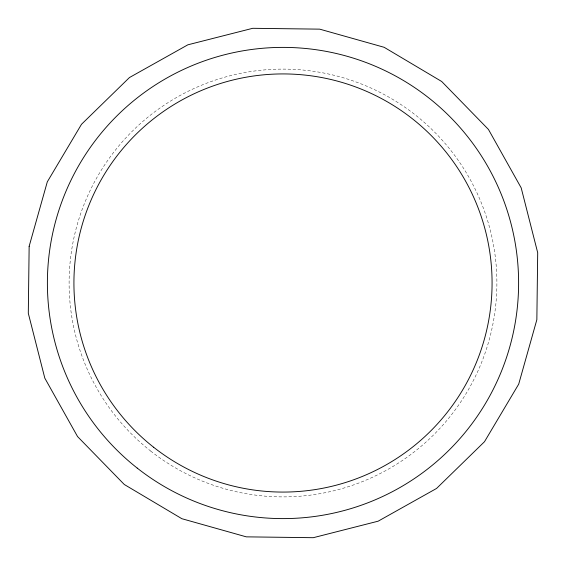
<?xml version="1.0" encoding="UTF-8"?>
<svg xmlns="http://www.w3.org/2000/svg" width="566" height="566" viewBox="0 0 566 566"><rect width="100%" height="100%" fill="white"/><g stroke="black" fill="none" stroke-linecap="round" stroke-linejoin="round"><path stroke-width="0.42" stroke-dasharray="2.83 2.12" d="M150.655 451.031A213.891 213.891 0 0 0 494.691 313.599A213.891 213.891 0 0 0 203.654 84.369A213.891 213.891 0 0 0 150.655 451.031"/><path stroke-width="0.85" d="M29.149 246.302L28.3 313.26L44.813 378.145L77.549 436.556L124.294 484.496L181.856 518.704L246.302 536.851L313.26 537.7L378.145 521.187L436.556 488.451L484.496 441.706L518.704 384.144L536.851 319.698L537.7 252.74L521.187 187.855L488.451 129.444L441.706 81.504L384.144 47.296L319.698 29.149L252.74 28.3L187.855 44.813L129.444 77.549L81.504 124.294L47.296 181.856L29.149 246.302M153.634 447.246A209.073 209.073 0 0 0 489.923 312.913A209.073 209.073 0 0 0 205.444 88.841A209.073 209.073 0 0 0 153.634 447.246M137.213 468.089A235.612 235.612 0 0 0 516.185 316.705A235.612 235.612 0 0 0 195.595 64.199A235.612 235.612 0 0 0 137.213 468.089"/></g></svg>
